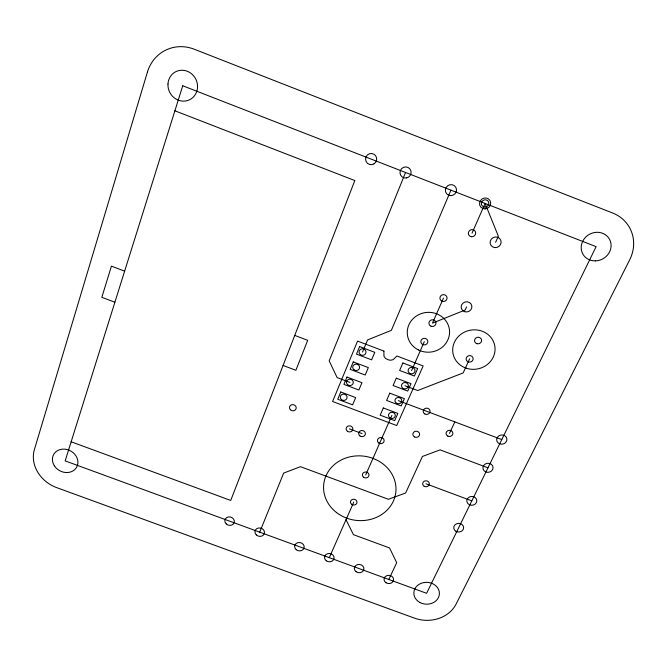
<?xml version="1.0" encoding="UTF-8"?>
<svg xmlns="http://www.w3.org/2000/svg" width="667" height="667" viewBox="0 0 667 667"><rect width="100%" height="100%" fill="white"/><g stroke="black" fill="none" stroke-linecap="round" stroke-linejoin="round"><path stroke-width="1" d="M259.713 532.166L283.675 473.078L300.483 466.683L388.427 499.291L405.628 493.005L422.428 456.453L440.095 449.875L487.977 467.809M405.553 172.486L329.173 360.864L337.135 377.589L349.875 382.383M362.523 352.059L367.592 339.92L391.371 330.332L450.942 190.153M329.315 557.662L353.735 502.134M365.683 474.971L391.888 415.383M411.572 370.619L424.329 341.621M443.488 298.057L432.458 323.136L465.116 310.03L466.533 306.887M472.019 233.175L485.092 203.443L498.357 236.201L495.606 242.304M469.635 358.854L463.156 372.92L417.692 390.537L404.936 385.718M449.483 433.383L454.836 421.894M388.819 579.465L396.698 562.69L389.545 547.957L353.443 534.667L346.015 519.685M71.152 441.787L230.724 500.433L354.819 180.557L174.896 110.805M425.971 483.783L471.819 500.859M349.491 428.889L362.031 433.575M398.374 400.642L501.784 439.57M114.891 302.234L101.826 297.324L111.422 266.141L124.637 271.135M283.075 365.474L295.89 370.285L307.695 340.312L294.739 335.418M383.925 351.092L383.934 356.136L385.476 358.404L387.827 359.63L390.42 360.272L393.197 359.646L396.923 356.011L423.161 365.958L396.732 425.546L332.6 401.501L357.57 341.104L383.925 351.092M147.432 72.028L34.392 449.608A32.833 28.256 28 0 0 56.77 487.66L414.465 618.134A31.991 27.322 2.4 0 0 456.086 604.11L629.723 259.738A38.136 34.951 -29.4 0 0 612.581 212.981L194.205 49.208A39.078 36.527 64.4 0 0 147.432 72.028M182.741 85.768L65.166 460.889L426.605 593.313L596.115 246.657L182.741 85.768M340.762 391.979L337.744 399.25L352.618 404.827L355.678 397.582L340.762 391.979M346.965 377.03L343.914 384.384L358.871 390.012L361.973 382.683L346.965 377.03M353.252 361.906L350.158 369.351L365.199 375.021L368.334 367.6L353.252 361.906M359.605 346.59L356.478 354.127L371.611 359.846L374.779 352.334L359.605 346.59M383.317 407.971L380.182 415.174L394.689 420.619L397.865 413.432L383.317 407.971M389.761 393.155L386.593 400.442L401.175 405.928L404.394 398.658L389.761 393.155M396.29 378.156L393.08 385.534L407.745 391.07L410.997 383.708L396.29 378.156M402.885 362.981L399.641 370.452L414.39 376.03L417.684 368.584L402.885 362.981M469.393 504.736A5.011 4.419 -2.5 0 0 476.83 500.717A5.011 4.419 -2.5 0 0 469.234 497.09A5.011 4.419 -2.5 0 0 469.393 504.736M456.003 531.349A4.944 4.327 -0.9 0 0 463.632 527.897A4.944 4.327 -0.9 0 0 456.428 523.862A4.944 4.327 -0.9 0 0 456.003 531.349M485.484 471.802A5.086 4.536 -4.9 0 0 493.063 467.659A5.086 4.536 -4.9 0 0 485.376 463.949A5.086 4.536 -4.9 0 0 485.484 471.802M499.575 443.805A5.161 4.627 -7.2 0 0 506.92 439.069A5.161 4.627 -7.2 0 0 498.866 435.818A5.161 4.627 -7.2 0 0 499.575 443.805M431.015 326.205A3.543 3.343 -7 0 0 435.985 322.736A3.543 3.343 -7 0 0 430.382 320.443A3.543 3.343 -7 0 0 431.015 326.205M422.678 344.547A3.51 3.293 -4.4 0 0 427.839 341.471A3.51 3.293 -4.4 0 0 422.469 338.836A3.51 3.293 -4.4 0 0 422.678 344.547M360.338 354.561A3.468 3.26 5.5 0 0 365.95 352.618A3.468 3.26 5.5 0 0 361.289 348.999A3.468 3.26 5.5 0 0 360.338 354.561M353.994 369.785A3.443 3.218 6.5 0 0 359.563 367.867A3.443 3.218 6.5 0 0 354.927 364.29A3.443 3.218 6.5 0 0 353.994 369.785M347.732 384.817A3.427 3.177 7.4 0 0 353.252 382.933A3.427 3.177 7.4 0 0 348.641 379.39A3.427 3.177 7.4 0 0 347.732 384.817M341.537 399.683A3.402 3.143 8.1 0 0 347.023 397.815A3.402 3.143 8.1 0 0 342.429 394.314A3.402 3.143 8.1 0 0 341.537 399.683M409.738 373.362A3.468 3.227 -1.2 0 0 415.041 370.719A3.468 3.227 -1.2 0 0 409.938 367.775A3.468 3.227 -1.2 0 0 409.738 373.362M403.118 388.427A3.443 3.193 0.2 0 0 408.379 385.818A3.443 3.193 0.2 0 0 403.302 382.908A3.443 3.193 0.2 0 0 403.118 388.427M396.582 403.318A3.427 3.152 1.4 0 0 401.792 400.742A3.427 3.152 1.4 0 0 396.748 397.857A3.427 3.152 1.4 0 0 396.582 403.318M389.912 417.901A3.402 3.118 2.5 0 0 395.273 415.708A3.402 3.118 2.5 0 0 390.487 412.531A3.402 3.118 2.5 0 0 389.912 417.901M336.627 512.623A36.268 32.349 6.4 0 0 395.473 494.514A36.268 32.349 6.4 0 0 347.224 457.57A36.268 32.349 6.4 0 0 336.627 512.623M363.59 477.23A3.318 2.976 5.8 0 0 368.951 475.504A3.318 2.976 5.8 0 0 364.507 472.161A3.318 2.976 5.8 0 0 363.59 477.23M351.676 504.344A3.277 2.91 6.9 0 0 356.97 502.668A3.277 2.91 6.9 0 0 352.56 499.383A3.277 2.91 6.9 0 0 351.676 504.344M418.334 349.908A21.169 19.918 -5.7 0 0 449.566 331.499A21.169 19.918 -5.7 0 0 417.35 315.408A21.169 19.918 -5.7 0 0 418.334 349.908M471.477 236.718A3.71 3.543 -25.2 0 0 475.446 231.741A3.71 3.543 -25.2 0 0 469.143 231.04A3.71 3.543 -25.2 0 0 471.477 236.718M442.246 301.276A3.585 3.402 -11.1 0 0 447.015 297.407A3.585 3.402 -11.1 0 0 441.195 295.481A3.585 3.402 -11.1 0 0 442.246 301.276M485.059 207.087A3.769 3.602 -32.3 0 0 488.336 201.517A3.769 3.602 -32.3 0 0 481.891 201.717A3.769 3.602 -32.3 0 0 485.059 207.087M378.856 443.055A3.368 3.06 4.1 0 0 384.15 440.92A3.368 3.06 4.1 0 0 379.398 437.794A3.368 3.06 4.1 0 0 378.856 443.055M326.338 560.814A4.802 4.16 8.7 0 0 334.05 558.454A4.802 4.16 8.7 0 0 327.564 553.71A4.802 4.16 8.7 0 0 326.338 560.814M485.042 208.913A5.653 5.403 -32.3 0 0 489.962 200.55A5.653 5.403 -32.3 0 0 480.29 200.85A5.653 5.403 -32.3 0 0 485.042 208.913M406.445 177.947A5.611 5.519 -41.2 0 0 409.88 168.901A5.611 5.519 -41.2 0 0 400.35 170.585A5.611 5.519 -41.2 0 0 406.445 177.947M466.241 368.192A21.236 19.71 -10.1 0 0 494.814 346.04A21.236 19.71 -10.1 0 0 460.58 334.526A21.236 19.71 -10.1 0 0 466.241 368.192M468.159 361.847A3.527 3.26 -8.9 0 0 473.136 358.479A3.527 3.26 -8.9 0 0 467.609 356.22A3.527 3.26 -8.9 0 0 468.159 361.847M476.813 343.655A3.552 3.302 -11.3 0 0 481.574 339.912A3.552 3.302 -11.3 0 0 475.838 338.019A3.552 3.302 -11.3 0 0 476.813 343.655M424.829 413.949A3.427 3.135 -1.4 0 0 430.073 411.389A3.427 3.135 -1.4 0 0 425.054 408.512A3.427 3.135 -1.4 0 0 424.829 413.949M414.432 436.893A3.393 3.085 0.3 0 0 419.618 434.392A3.393 3.085 0.3 0 0 414.632 431.566A3.393 3.085 0.3 0 0 414.432 436.893M290.437 409.78A3.377 3.093 13.9 0 0 296.081 408.679A3.377 3.093 13.9 0 0 292.038 404.661A3.377 3.093 13.9 0 0 290.437 409.78M347.382 431.232A3.368 3.068 7.3 0 0 352.81 429.423A3.368 3.068 7.3 0 0 348.282 425.988A3.368 3.068 7.3 0 0 347.382 431.232M359.905 435.918A3.368 3.068 6 0 0 365.349 434.117A3.368 3.068 6 0 0 360.83 430.682A3.368 3.068 6 0 0 359.905 435.918M464.632 311.681A5.386 5.069 -13.2 0 0 471.836 305.92A5.386 5.069 -13.2 0 0 463.131 303.026A5.386 5.069 -13.2 0 0 464.632 311.681M494.747 247.599A5.569 5.278 -25.4 0 0 500.759 240.178A5.569 5.278 -25.4 0 0 491.321 239.12A5.569 5.278 -25.4 0 0 494.747 247.599M296.215 549.683A4.802 4.177 10.8 0 0 304.102 547.79A4.802 4.177 10.8 0 0 297.941 542.646A4.802 4.177 10.8 0 0 296.215 549.683M424.195 486.293A3.335 2.976 0.6 0 0 429.306 483.9A3.335 2.976 0.6 0 0 424.412 481.149A3.335 2.976 0.6 0 0 424.195 486.293M447.849 436.11A3.41 3.093 -2.9 0 0 452.893 433.267A3.41 3.093 -2.9 0 0 447.699 430.757A3.41 3.093 -2.9 0 0 447.849 436.11M373.945 163.89A5.603 5.553 -63.6 0 0 373.895 154.202A5.603 5.553 -63.6 0 0 365.574 159.146A5.603 5.553 -63.6 0 0 373.945 163.89M450.95 195.648A5.636 5.453 -34.3 0 0 455.769 187.235A5.636 5.453 -34.3 0 0 446.106 187.544A5.636 5.453 -34.3 0 0 450.95 195.648M256.311 534.942A4.811 4.202 13.8 0 0 264.324 533.533A4.811 4.202 13.8 0 0 258.504 527.997A4.811 4.202 13.8 0 0 256.311 534.942M226.221 523.92A4.827 4.21 16.2 0 0 234.209 522.503A4.827 4.21 16.2 0 0 228.331 516.942A4.827 4.21 16.2 0 0 226.221 523.92M356.095 571.711A4.794 4.144 6.6 0 0 363.849 569.368A4.794 4.144 6.6 0 0 357.404 564.649A4.794 4.144 6.6 0 0 356.095 571.711M386.035 582.758A4.794 4.127 4.6 0 0 393.588 579.957A4.794 4.127 4.6 0 0 386.835 575.654A4.794 4.127 4.6 0 0 386.035 582.758M595.406 260.88A15.249 13.982 -29.4 0 0 609.446 239.128A15.249 13.982 -29.4 0 0 583.567 239.761A15.249 13.982 -29.4 0 0 595.406 260.88M167.967 84.075A15.633 14.607 64.4 0 0 189.486 99.8A15.633 14.607 64.4 0 0 190.812 73.195A15.633 14.607 64.4 0 0 167.967 84.075M54.361 465.774A13.132 11.297 28 0 0 76.43 467.575A13.132 11.297 28 0 0 64.716 449.149A13.132 11.297 28 0 0 54.361 465.774M419.776 602.418A12.798 10.93 2.4 0 0 439.403 593.855A12.798 10.93 2.4 0 0 420.685 583.517A12.798 10.93 2.4 0 0 419.776 602.418"/></g></svg>
